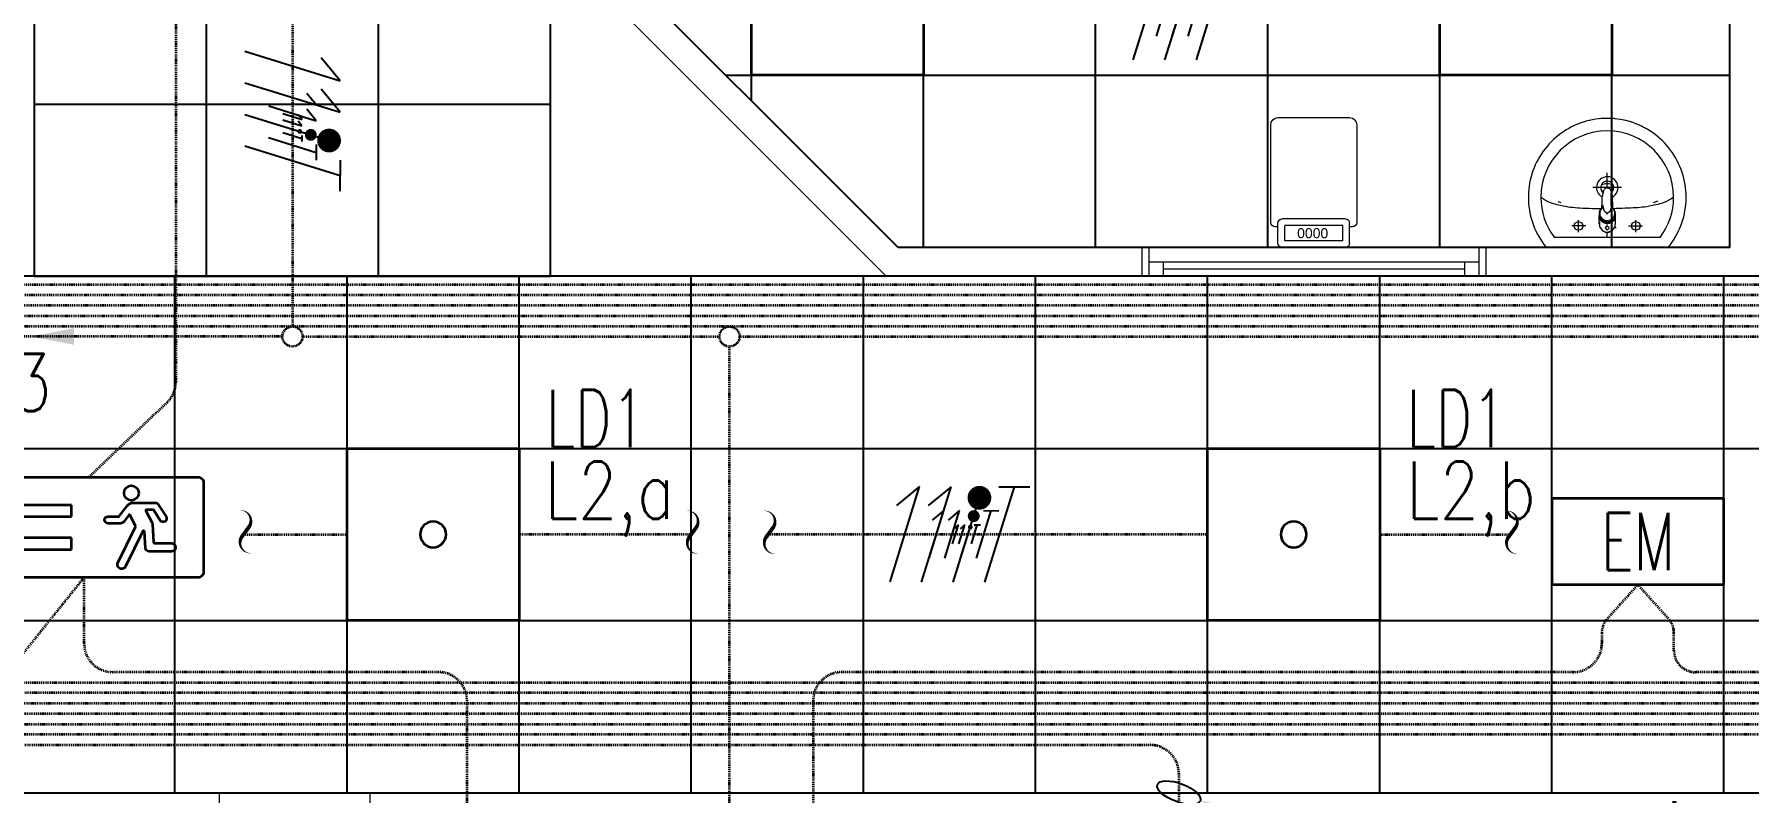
# Model space of a CAD drawing. Extents: x -12260 to 57327, y -29287 to 19916.
# Drawn here: x 13206 to 19183, y -2710 to -67 of the extents above; entities that cross this region are included whole.
import ezdxf
from ezdxf import colors
from ezdxf.entities.mleader import LeaderData, LeaderLine
from ezdxf.enums import TextEntityAlignment as Align
from ezdxf.math import Vec2, Vec3

# ---------------------------------------------------------------- set-up
doc = ezdxf.new("R2010")
doc.units = 0
doc.header["$LTSCALE"] = 0.25
doc.linetypes.add('DASHDOT', pattern=[25.4, 12.7, -6.35, 0, -6.35])
for name, color, linetype, lineweight in [('01-First Floor$0$Aluminum', 251, 'Continuous', 5), ('01-First Floor$0$LOADING', 253, 'Continuous', 5), ('01-First Floor$0$P-SANR-FIXT', 6, 'Continuous', 18), ('01-First Floor$0$P-SANR-FIXT-1', 6, 'Continuous', 13), ('01-First Floor$0$Walls', 251, 'Continuous', 5), ('E-LITE-CIRC', 6, 'Continuous', 25), ('E-LITE-CIRC-NUMB', 6, 'Continuous', 25), ('E-LITE-CLNG', 150, 'Continuous', 35), ('E-LITE-CLNG @ 100', 150, 'Continuous', 35), ('E-LITE-CLNG-CNDT', 6, 'DASHDOT', 35), ('E-LITE-CLNG-CNDT @ 100', 6, 'DASHDOT', 35), ('E-LITE-CTRL', 6, 'Continuous', 25), ('E-LITE-EXIT-CLNG @ 100', 3, 'Continuous', 35), ('E-LITE-EXIT-CTRL', 6, 'Continuous', 25), ('E-LITE-EXIT-IDEN', 6, 'Continuous', 25), ('E-LITE-IDEN', 6, 'Continuous', 25), ('E-LITE-TEXT', 6, 'Continuous', 25), ('E-POWR-WIRE', 6, 'Continuous', 25), ('E-POWR-WIRE @ 100', 6, 'Continuous', 25), ('E-POWR-WIRE @ 20', 6, 'Continuous', 25), ('E-POWR-WIRE @ 50', 6, 'Continuous', 25)]:
    doc.layers.add(name, color=color, linetype=linetype, lineweight=lineweight)
doc.layers.add('01-First Floor$0$FALSE CEILING', color=251, linetype='Continuous')
doc.layers.add('E-LIGHTING CONDUIT', color=6, linetype='Continuous')
doc.styles.add('01-First Floor$0$Standard', font='arial.ttf')
doc.styles.add('DC_Elc_Romans', font='elc_romans.shx', dxfattribs={"width": 0.7})
doc.styles.add('DC_SIMPLEX', font='SIMPLEX.shx', dxfattribs={"width": 0.7})

# ---------------------------------------------------------------- blocks, each defined once
blk = doc.blocks.new('01-First Floor$0$FP_138-161_A_00_GFL_-0_080_Einreichung_Grundrisse_100')
at = {"layer": '01-First Floor$0$P-SANR-FIXT'}
blk.add_line((-0.0044, -0.0019), (-0.0045, -0.0021), dxfattribs=at)
at = {"layer": '01-First Floor$0$P-SANR-FIXT', "flags": 128}
blk.add_lwpolyline([(-0.0057, -0.0037), (-0.0058, -0.0039), (-0.006, -0.004)], dxfattribs=at)
blk = doc.blocks.new('01-First Floor$0$FP_139-161_A_00_GFL_-0_080_Einreichung_Grundrisse_100')
at = {"layer": '01-First Floor$0$P-SANR-FIXT'}
blk.add_line((0.0045, -0.0022), (0.0044, -0.002), dxfattribs=at)
at = {"layer": '01-First Floor$0$P-SANR-FIXT', "flags": 128}
blk.add_lwpolyline([(0.006, -0.004), (0.0059, -0.0039), (0.0057, -0.0038)], dxfattribs=at)
blk = doc.blocks.new('01-First Floor$0$IS_Ceraplus_B8204_BIM_BG _1_ - B8204AA - CERAPLUS single lever basin mixer with pop-up waste-V137-161_A_00_GFL_-0_080_Einreichung_Grundrisse_100')
at = {"layer": '01-First Floor$0$P-SANR-FIXT-1'}
h = blk.add_hatch(dxfattribs=at)
h.set_pattern_fill('FP_26', color=256, style=0, pattern_type=2)
h.set_pattern_definition([(225, (0.009, 0), (0.010607, -0.010607), []), (315, (0.009, 0), (0.010607, 0.010607), [])])
h.paths.add_polyline_path([(0.0056, -0.002), (0.0058, -0.0024), (0.0058, -0.0021)])
h.paths.add_polyline_path([(0.007, -0.0039), (0.0088, -0.0045), (0.0084, -0.0043)])
at = {"layer": '01-First Floor$0$LOADING'}
for p, q in [((-0.028, 0), (-0.028, -0.0281)), ((-0.0274, -0.0337), (-0.0271, -0.0392)), ((-0.0262, -0.0282), (-0.0263, -0.0287)), ((-0.0137, -0.0512), (-0.0129, -0.0517)), ((0.0124, -0.052), (0.0133, -0.0515)), ((0.0185, -0.0618), (0.019, -0.0539)), ((0.019, -0.0539), (0.0188, -0.0561)), ((0.0263, -0.0287), (0.0262, -0.0282)), ((0.0262, -0.0293), (0.0263, -0.0287)), ((0.0271, -0.0392), (0.0274, -0.0337)), ((0.028, -0.0281), (0.028, 0)), ((0.014, -0.0647), (0.0133, -0.1077))]:
    blk.add_line(p, q, dxfattribs=at)
at = {"layer": '01-First Floor$0$LOADING', "flags": 128}
for points in [[(-0.0272, -0.0069), (-0.0266, 0.009), (-0.0165, 0.0236), (0, 0.0291)], [(0.0272, -0.0069), (0.0266, 0.009), (0.0165, 0.0236), (0, 0.0291)], [(-0.0271, -0.0393), (-0.027, -0.0403), (-0.0269, -0.0414), (-0.0267, -0.0424), (-0.0265, -0.0434), (-0.0262, -0.0444), (-0.0259, -0.0454), (-0.0255, -0.0464), (-0.0252, -0.0474), (-0.0247, -0.0484), (-0.0243, -0.0493), (-0.0238, -0.0502), (-0.0232, -0.0511), (-0.0226, -0.052), (-0.022, -0.0529), (-0.0214, -0.0537), (-0.0207, -0.0545), (-0.0199, -0.0553), (-0.0192, -0.0561), (-0.0184, -0.0568), (-0.0176, -0.0575), (-0.0173, -0.0577)], [(-0.0176, -0.0568), (-0.0224, -0.0513), (-0.0254, -0.0448), (-0.0264, -0.0376), (-0.0253, -0.0305), (-0.0222, -0.024), (-0.0172, -0.0186), (-0.0109, -0.0147), (-0.0037, -0.0127), (0.0037, -0.0127), (0.0109, -0.0147), (0.0172, -0.0186), (0.0222, -0.024), (0.0253, -0.0305), (0.0264, -0.0376), (0.0254, -0.0448), (0.0224, -0.0513), (0.0176, -0.0568)], [(-0.019, -0.0539), (-0.0185, -0.0615), (-0.0185, -0.0618)], [(-0.0162, -0.0579), (-0.0156, -0.058), (-0.0151, -0.0581), (-0.0146, -0.0583), (-0.0142, -0.0586), (-0.0139, -0.0588), (-0.0138, -0.0591)], [(-0.0138, -0.0591), (-0.0139, -0.0612), (-0.014, -0.0633)], [(0.0138, -0.0591), (0.0139, -0.0588), (0.0142, -0.0586), (0.0146, -0.0583), (0.0151, -0.0581), (0.0156, -0.058), (0.0162, -0.0579)], [(0.014, -0.0633), (0.0139, -0.0612), (0.0138, -0.0591)], [(0.0171, -0.0578), (0.0174, -0.0575), (0.0176, -0.0568)], [(0.0173, -0.0577), (0.0181, -0.057), (0.0189, -0.0563), (0.0197, -0.0556), (0.0204, -0.0548), (0.0211, -0.054), (0.0218, -0.0532), (0.0224, -0.0523), (0.023, -0.0514), (0.0236, -0.0505), (0.0241, -0.0496), (0.0246, -0.0487), (0.025, -0.0477), (0.0254, -0.0467), (0.0258, -0.0458), (0.0261, -0.0448), (0.0264, -0.0437), (0.0266, -0.0427), (0.0268, -0.0417), (0.027, -0.0407), (0.0271, -0.0396), (0.0271, -0.0393)], [(-0.0181, -0.0728), (-0.0177, -0.083), (-0.0172, -0.0938)], [(-0.0129, -0.1142), (-0.0124, -0.1161), (-0.0118, -0.1179), (-0.0109, -0.1197), (-0.0098, -0.1214), (-0.0084, -0.123), (-0.0067, -0.1244), (-0.0047, -0.1255), (-0.0025, -0.1263), (0, -0.1266)], [(0, -0.1266), (0.0025, -0.1263), (0.0047, -0.1255), (0.0067, -0.1244), (0.0084, -0.123), (0.0098, -0.1214), (0.0109, -0.1197), (0.0118, -0.1179), (0.0124, -0.1161), (0.0129, -0.1142)], [(0.0172, -0.0938), (0.0177, -0.083), (0.0181, -0.0728)], [(0.0184, -0.0651), (0.0184, -0.0652), (0.0184, -0.0652), (0.0184, -0.0652), (0.0184, -0.0654), (0.0184, -0.0655)]]:
    blk.add_lwpolyline(points, dxfattribs=at)
at = {"layer": '01-First Floor$0$LOADING'}
for centre, radius, start, end in [((0, 0.0135), 0.00603, 0, 180), ((0, 0.0135), 0.00603, 180, 0), ((-0.009, 0), 0.005, 300, 315), ((0.009, 0), 0.005, 225, 240)]:
    blk.add_arc(centre, radius, start, end, dxfattribs=at)
for centre, major_axis, start_param, end_param in [((0, -0.0281), (-0.028, 0), 4.712389, 6.47291), ((0, -0.0321), (0.0275, 0), 3.141823, 3.202701), ((0, -0.0321), (0.0275, 0), 3.239313, 3.439417), ((0, -0.0281), (0.028, 0), 3.371221, 3.483334), ((0, -0.0287), (0.0267, 0), 1.570796, 3.036556), ((0, -0.0287), (0.0263, 0), 2.625648, 2.791756), ((0, -0.0287), (-0.0263, 0), 4.712389, 5.759587), ((0, -0.0312), (0.0248, 0), 4.111947, 4.191073), ((0, -0.0281), (0.028, 0), 4.202431, 4.259552), ((0, -0.0287), (0.0263, 0), 4.169225, 4.2325), ((0, -0.0281), (0.028, 0), 6.093357, 7.853982), ((0, -0.0287), (0.0267, 0), 0.105099, 1.570796), ((0, -0.0287), (0.0262, 0), 0.523599, 1.570796), ((0, -0.0281), (0.028, 0), 5.172057, 5.222265), ((0, -0.0287), (0.0262, 0), 0.349919, 0.515945), ((0, -0.0287), (0.0267, 0), 6.059374, 6.108652), ((0, -0.0321), (0.0275, 0), 5.985527, 6.185455), ((0, -0.0281), (0.028, 0), 5.94107, 6.05344), ((0, -0.0321), (0.0275, 0), 6.222066, 6.282955)]:
    blk.add_ellipse(centre, major_axis=major_axis, ratio=0.961262, start_param=start_param, end_param=end_param, dxfattribs=at)
for points, knots in [([(-0.0215, -0.0162), (-0.0216, -0.0163), (-0.0219, -0.0167), (-0.0227, -0.0177), (-0.0238, -0.0192), (-0.0249, -0.0211), (-0.0258, -0.0231), (-0.0266, -0.0253), (-0.0273, -0.0282), (-0.0275, -0.0305), (-0.0275, -0.0321)], [0.7859035, 0.7859035, 0.7859035, 0.7859035, 0.7916667, 0.8055556, 0.8333333, 0.8611111, 0.8888889, 0.9166667, 0.9444444, 1, 1, 1, 1]), ([(0.021, -0.0157), (0.0208, -0.0154), (0.0203, -0.0149), (0.0192, -0.0139), (0.0177, -0.0127), (0.0161, -0.0117), (0.0148, -0.0109), (0.0138, -0.0104), (0.0127, -0.0099), (0.0113, -0.0093), (0.0087, -0.0084), (0.0048, -0.0075), (0, -0.0071), (-0.0048, -0.0075), (-0.0087, -0.0084), (-0.0113, -0.0093), (-0.0127, -0.0099), (-0.0138, -0.0104), (-0.0148, -0.0109), (-0.0161, -0.0117), (-0.0177, -0.0127), (-0.0191, -0.0139), (-0.0202, -0.0149), (-0.0208, -0.0154), (-0.021, -0.0157)], [0.2222222, 0.2222222, 0.2222222, 0.2222222, 0.2361111, 0.25, 0.2777778, 0.3055556, 0.3194444, 0.3333333, 0.3472222, 0.3611111, 0.3888889, 0.4444444, 0.5, 0.5555556, 0.6111111, 0.6388889, 0.6527778, 0.6666667, 0.6805556, 0.6944444, 0.7222222, 0.75, 0.7638889, 0.7777778, 0.7777778, 0.7777778, 0.7777778]), ([(-0.0188, -0.0538), (-0.0188, -0.0547), (-0.0186, -0.0582), (-0.0185, -0.0619), (-0.0184, -0.0646)], [0.6724021, 0.6724021, 0.6724021, 0.6724021, 0.75, 1, 1, 1, 1]), ([(-0.0162, -0.0579), (-0.0162, -0.0578), (-0.0163, -0.0578), (-0.0165, -0.0577), (-0.0166, -0.0575), (-0.0167, -0.0574), (-0.0169, -0.0573), (-0.017, -0.0572), (-0.0172, -0.0571), (-0.0173, -0.057), (-0.0175, -0.0569), (-0.0176, -0.0568)], [0, 0, 0, 0, 0.1, 0.2, 0.3, 0.4, 0.5, 0.6, 0.7, 0.8, 1, 1, 1, 1]), ([(-0.0148, -0.0587), (-0.015, -0.0586), (-0.0159, -0.0583), (-0.0167, -0.058), (-0.0172, -0.0578)], [0.8, 0.8, 0.8, 0.8, 0.85, 1, 1, 1, 1]), ([(0, -0.0378), (-0.0005, -0.038), (-0.0012, -0.0384), (-0.0021, -0.0389), (-0.0028, -0.0393), (-0.0035, -0.0397), (-0.0042, -0.04), (-0.0049, -0.0405), (-0.0055, -0.0409), (-0.0061, -0.0414), (-0.0067, -0.0419), (-0.0072, -0.0424), (-0.0078, -0.0429), (-0.0083, -0.0435), (-0.0088, -0.0441), (-0.0092, -0.0446), (-0.0096, -0.0452), (-0.01, -0.0459), (-0.0103, -0.0466), (-0.0105, -0.0472), (-0.0107, -0.0477), (-0.0108, -0.0481), (-0.0109, -0.0484), (-0.0111, -0.0489), (-0.0114, -0.0497), (-0.0118, -0.0509), (-0.0122, -0.0521), (-0.0124, -0.053), (-0.0126, -0.0537), (-0.0128, -0.0544), (-0.0129, -0.0552), (-0.0131, -0.0559), (-0.0132, -0.0566), (-0.0134, -0.0572), (-0.0136, -0.0581), (-0.0137, -0.0587), (-0.0138, -0.0591)], [0, 0, 0, 0, 0.055556, 0.083333, 0.111111, 0.138889, 0.166667, 0.194444, 0.222222, 0.25, 0.277778, 0.305556, 0.333333, 0.361111, 0.388889, 0.416667, 0.444444, 0.472222, 0.5, 0.527778, 0.541667, 0.555556, 0.569444, 0.583333, 0.611111, 0.666667, 0.722222, 0.75, 0.777778, 0.805556, 0.833333, 0.861111, 0.888889, 0.916667, 0.944444, 1, 1, 1, 1]), ([(0, -0.0357), (-0.0006, -0.0357), (-0.0013, -0.0357), (-0.002, -0.0357), (-0.0022, -0.0357)], [0, 0, 0, 0, 0.1, 0.1298359, 0.1298359, 0.1298359, 0.1298359]), ([(0.0022, -0.0357), (0.002, -0.0357), (0.0013, -0.0357), (0.0006, -0.0357), (0, -0.0357)], [0.8701578, 0.8701578, 0.8701578, 0.8701578, 0.9, 1, 1, 1, 1]), ([(0.0138, -0.0591), (0.0137, -0.0587), (0.0136, -0.0581), (0.0134, -0.0572), (0.0132, -0.0566), (0.0131, -0.0559), (0.0129, -0.0552), (0.0128, -0.0544), (0.0126, -0.0537), (0.0124, -0.053), (0.0122, -0.0521), (0.0118, -0.0509), (0.0114, -0.0497), (0.0111, -0.0489), (0.0109, -0.0484), (0.0108, -0.0481), (0.0107, -0.0477), (0.0105, -0.0472), (0.0103, -0.0466), (0.01, -0.0459), (0.0096, -0.0452), (0.0092, -0.0446), (0.0088, -0.0441), (0.0083, -0.0435), (0.0078, -0.0429), (0.0072, -0.0424), (0.0067, -0.0419), (0.0061, -0.0414), (0.0055, -0.0409), (0.0049, -0.0405), (0.0042, -0.04), (0.0035, -0.0397), (0.0028, -0.0393), (0.0021, -0.0389), (0.0012, -0.0384), (0.0005, -0.038), (0, -0.0378)], [0, 0, 0, 0, 0.055556, 0.083333, 0.111111, 0.138889, 0.166667, 0.194444, 0.222222, 0.25, 0.277778, 0.333333, 0.388889, 0.416667, 0.430556, 0.444444, 0.458333, 0.472222, 0.5, 0.527778, 0.555556, 0.583333, 0.611111, 0.638889, 0.666667, 0.694444, 0.722222, 0.75, 0.777778, 0.805556, 0.833333, 0.861111, 0.888889, 0.916667, 0.944444, 1, 1, 1, 1]), ([(0.0141, -0.0613), (0.0141, -0.0611), (0.0143, -0.0608), (0.0145, -0.0604), (0.0148, -0.06), (0.0151, -0.0596), (0.0153, -0.0594), (0.0155, -0.0592), (0.0156, -0.059), (0.0158, -0.0588), (0.016, -0.0587), (0.0163, -0.0585), (0.0165, -0.0583), (0.0166, -0.0582)], [0.3333333, 0.3333333, 0.3333333, 0.3333333, 0.4166667, 0.5, 0.5833333, 0.6666667, 0.7083333, 0.75, 0.7916667, 0.8333333, 0.875, 0.9166667, 1, 1, 1, 1]), ([(0.0176, -0.0568), (0.0175, -0.0569), (0.0173, -0.057), (0.0172, -0.0571), (0.017, -0.0572), (0.0169, -0.0573), (0.0167, -0.0574), (0.0166, -0.0575), (0.0165, -0.0577), (0.0163, -0.0578), (0.0162, -0.0578), (0.0162, -0.0579)], [0, 0, 0, 0, 0.2, 0.3, 0.4, 0.5, 0.6, 0.7, 0.8, 0.9, 1, 1, 1, 1]), ([(0.0184, -0.0646), (0.0185, -0.0619), (0.0186, -0.0582), (0.0188, -0.0547), (0.0188, -0.0538)], [0, 0, 0, 0, 0.25, 0.3275586, 0.3275586, 0.3275586, 0.3275586]), ([(0.0275, -0.0321), (0.0275, -0.0305), (0.0273, -0.0282), (0.0266, -0.0253), (0.0258, -0.0231), (0.0249, -0.0211), (0.0238, -0.0192), (0.0227, -0.0177), (0.0219, -0.0167), (0.0216, -0.0163), (0.0215, -0.0162)], [0, 0, 0, 0, 0.0555556, 0.0833333, 0.1111111, 0.1388889, 0.1666667, 0.1944444, 0.2083333, 0.2142181, 0.2142181, 0.2142181, 0.2142181]), ([(-0.0131, -0.1116), (-0.0132, -0.1115), (-0.0135, -0.1109), (-0.0141, -0.1099), (-0.0147, -0.1086), (-0.0153, -0.1072), (-0.0159, -0.1053), (-0.0167, -0.1021), (-0.0171, -0.0992), (-0.0171, -0.0973)], [0.4856715, 0.4856715, 0.4856715, 0.4856715, 0.5, 0.55, 0.6, 0.65, 0.7, 0.8, 1, 1, 1, 1]), ([(-0.0132, -0.1091), (-0.0132, -0.1096), (-0.0132, -0.1103), (-0.0132, -0.1111), (-0.0132, -0.1115), (-0.0132, -0.1118), (-0.0131, -0.1122), (-0.0131, -0.1125), (-0.0131, -0.1128), (-0.0131, -0.1131), (-0.013, -0.1134), (-0.013, -0.1138), (-0.0129, -0.1141), (-0.0129, -0.1142)], [0.2, 0.2, 0.2, 0.2, 0.4, 0.5, 0.55, 0.6, 0.65, 0.7, 0.75, 0.8, 0.85, 0.9, 1, 1, 1, 1]), ([(0.0129, -0.1142), (0.0129, -0.1141), (0.013, -0.1138), (0.013, -0.1134), (0.0131, -0.1131), (0.0131, -0.1128), (0.0131, -0.1125), (0.0131, -0.1122), (0.0132, -0.1118), (0.0132, -0.1115), (0.0132, -0.1111), (0.0132, -0.1103), (0.0132, -0.1096), (0.0132, -0.1091)], [0, 0, 0, 0, 0.1, 0.15, 0.2, 0.25, 0.3, 0.35, 0.4, 0.45, 0.5, 0.6, 0.8, 0.8, 0.8, 0.8]), ([(0.0131, -0.1116), (0.0133, -0.1113), (0.0137, -0.1106), (0.0142, -0.1096), (0.0147, -0.1084), (0.0153, -0.1072), (0.0159, -0.1053), (0.0167, -0.1021), (0.0171, -0.0992), (0.0171, -0.0973)], [-0.5143371, -0.5143371, -0.5143371, -0.5143371, -0.475, -0.4375, -0.4, -0.35, -0.3, -0.2, 0, 0, 0, 0])]:
    blk.add_open_spline(points, degree=3, knots=knots, dxfattribs=at)
for points in [[(-0.0172, -0.0578), (-0.0171, -0.0578), (-0.0169, -0.058), (-0.0167, -0.0581), (-0.0166, -0.0582)], [(-0.0162, -0.0579), (-0.0162, -0.0579), (-0.0164, -0.0581), (-0.0165, -0.0582), (-0.0166, -0.0583), (-0.0166, -0.0582), (-0.0166, -0.0582)], [(-0.0166, -0.0582), (-0.0163, -0.0585), (-0.0156, -0.059), (-0.0148, -0.0599), (-0.0142, -0.0609), (-0.0139, -0.0617), (-0.0138, -0.0621)], [(0.0172, -0.0578), (0.0168, -0.0579), (0.0158, -0.0583), (0.0147, -0.0587), (0.0141, -0.059)], [(0.0166, -0.0582), (0.0166, -0.0582), (0.0166, -0.0583), (0.0165, -0.0582), (0.0164, -0.0581), (0.0162, -0.0579), (0.0162, -0.0579)], [(0.0166, -0.0582), (0.0167, -0.0582), (0.0168, -0.0581), (0.0169, -0.058), (0.0169, -0.058)], [(0.0169, -0.058), (0.017, -0.0579), (0.0171, -0.0579), (0.0171, -0.0578)], [(-0.0184, -0.0646), (-0.0183, -0.0659), (-0.0182, -0.0684), (-0.0181, -0.0709), (-0.0181, -0.0721)], [(-0.0172, -0.0938), (-0.0172, -0.0944), (-0.0172, -0.0956), (-0.0171, -0.0967), (-0.0171, -0.0973)], [(-0.014, -0.0633), (-0.014, -0.0633), (-0.014, -0.0633), (-0.014, -0.0633)], [(-0.014, -0.0646), (-0.014, -0.0644), (-0.014, -0.064), (-0.014, -0.0635), (-0.014, -0.0633)], [(0.014, -0.0633), (0.014, -0.0633), (0.014, -0.0633), (0.014, -0.0633)], [(0.014, -0.0633), (0.014, -0.0635), (0.014, -0.064), (0.014, -0.0644), (0.014, -0.0647)], [(0.0171, -0.0973), (0.0171, -0.0967), (0.0172, -0.0956), (0.0172, -0.0944), (0.0172, -0.0938)], [(0.0181, -0.0721), (0.0181, -0.0709), (0.0182, -0.0684), (0.0183, -0.0659), (0.0184, -0.0646)]]:
    blk.add_open_spline(points, degree=3, dxfattribs=at)
for name in ['01-First Floor$0$FP_138-161_A_00_GFL_-0_080_Einreichung_Grundrisse_100', '01-First Floor$0$FP_139-161_A_00_GFL_-0_080_Einreichung_Grundrisse_100']:
    blk.add_blockref(name, (0, 0), dxfattribs=at)
blk = doc.blocks.new('01-First Floor$0$_100_WB_KER_REN_55x45x18 - _100_WB_KER_REN_55x45x18-V63-161_A_00_GFL_-0_080_Einreichung_Grundrisse_100')
at = {"layer": '01-First Floor$0$LOADING'}
for p, q in [((-0.2075, 0.225), (-0.2075, 0.2227)), ((0.2074, 0.225), (-0.2074, 0.225)), ((-0.1855, 0.1899), (0.1855, 0.1899)), ((0, 0.1899), (0, 0.1724)), ((0.2075, 0.2227), (0.2075, 0.225)), ((-0.0744, 0.15), (-0.1234, 0.15)), ((-0.1, 0.172), (-0.1, 0.1303)), ((-0.0259, 0.155), (-0.0315, 0.155)), ((0, 0.1656), (0, 0.1628)), ((0, 0.1509), (0, 0.1454)), ((0, 0.1422), (0, 0.1399)), ((0.026, 0.155), (0.0248, 0.155)), ((0.0744, 0.15), (0.1234, 0.15)), ((0.1, 0.172), (0.1, 0.1303)), ((-0.1763, 0.0637), (-0.1598, 0.0692)), ((0.1605, 0.0691), (0.1707, 0.0656)), ((-0.05, 0.0161), (0.05, 0.0161)), ((0, 0.0168), (0, -0.0348))]:
    blk.add_line(p, q, dxfattribs=at)
at = {"layer": '01-First Floor$0$LOADING', "flags": 128}
for points in [[(-0.2121, 0.225), (-0.219, 0.2164), (-0.2254, 0.2075), (-0.2316, 0.1983), (-0.2373, 0.189), (-0.2427, 0.1794), (-0.2476, 0.1696), (-0.2522, 0.1596), (-0.2564, 0.1494), (-0.2602, 0.1391), (-0.2635, 0.1286), (-0.2665, 0.118), (-0.269, 0.1073), (-0.271, 0.0965), (-0.2727, 0.0856), (-0.2739, 0.0747), (-0.2747, 0.0637), (-0.275, 0.0527), (-0.275, 0.05)], [(0.275, 0.05), (0.2748, 0.061), (0.2741, 0.072), (0.273, 0.0829), (0.2715, 0.0938), (0.2695, 0.1046), (0.2671, 0.1154), (0.2643, 0.126), (0.261, 0.1365), (0.2574, 0.1469), (0.2533, 0.1571), (0.2488, 0.1671), (0.2439, 0.177), (0.2387, 0.1866), (0.233, 0.1961), (0.227, 0.2053), (0.2206, 0.2142), (0.2138, 0.2229), (0.2121, 0.225)], [(-0.275, 0.05), (-0.2748, 0.039), (-0.2741, 0.028), (-0.273, 0.0171), (-0.2715, 0.0062), (-0.2695, -0.0046), (-0.2671, -0.0154), (-0.2643, -0.026), (-0.261, -0.0365), (-0.2574, -0.0469), (-0.2533, -0.0571), (-0.2488, -0.0671), (-0.2439, -0.077), (-0.2387, -0.0866), (-0.233, -0.0961), (-0.227, -0.1053), (-0.2206, -0.1142), (-0.2138, -0.1229), (-0.2067, -0.1313), (-0.1993, -0.1395), (-0.1916, -0.1473), (-0.1836, -0.1548), (-0.1752, -0.162), (-0.1666, -0.1688), (-0.1577, -0.1753), (-0.1486, -0.1814), (-0.1392, -0.1872), (-0.1296, -0.1925), (-0.1198, -0.1975), (-0.1098, -0.2021), (-0.0996, -0.2063), (-0.0893, -0.2101), (-0.0788, -0.2135), (-0.0682, -0.2164), (-0.0575, -0.2189), (-0.0467, -0.221), (-0.0359, -0.2227), (-0.0249, -0.2239), (-0.014, -0.2246), (-0.003, -0.225), (0.008, -0.2249), (0.019, -0.2243), (0.03, -0.2234), (0.0409, -0.2219), (0.0517, -0.2201), (0.0625, -0.2178), (0.0731, -0.2151), (0.0837, -0.212), (0.0941, -0.2084), (0.1043, -0.2044), (0.1144, -0.2001), (0.1243, -0.1953), (0.1341, -0.1901), (0.1436, -0.1846), (0.1528, -0.1786), (0.1618, -0.1723), (0.1706, -0.1657), (0.1791, -0.1587), (0.1873, -0.1514), (0.1952, -0.1437), (0.2028, -0.1358), (0.21, -0.1275), (0.217, -0.119), (0.2236, -0.1101), (0.2298, -0.1011), (0.2356, -0.0918), (0.2411, -0.0822), (0.2462, -0.0725), (0.2509, -0.0625), (0.2552, -0.0524), (0.2591, -0.0421), (0.2626, -0.0317), (0.2656, -0.0211), (0.2683, -0.0104), (0.2705, 0.0003), (0.2722, 0.0112), (0.2736, 0.0221), (0.2745, 0.0331), (0.2749, 0.0441), (0.275, 0.05)]]:
    blk.add_lwpolyline(points, dxfattribs=at)
at = {"layer": '01-First Floor$0$LOADING'}
for centre in [(-0.1, 0.15), (0.1, 0.15)]:
    blk.add_circle(centre, 0.015, dxfattribs=at)
for centre, radius, start, end in [((0, 0.05), 0.275, 145.93243, 150.3591), ((0, 0.05), 0.2315, 142.82093, 180), ((0, 0.05), 0.275, 140.4788, 141.23806), ((0, 0.05), 0.2315, 0, 37.17907), ((0, 0.05), 0.275, 38.76194, 39.5212), ((0, 0.05), 0.275, 29.6409, 34.06757), ((0, 0.155), 0.0175, 54.08995, 125.91005), ((0, 0.155), 0.0175, 251.94632, 258.23461), ((0, 0.155), 0.0175, 68.869, 83.8798), ((0, 0.05), 0.275, 180, 183.62252), ((0, 0.05), 0.2315, 180, 0), ((0, 0.0161), 0.0375, 117.13046, 0), ((0, 0.0161), 0.0225, 129.50249, 0), ((0, 0.0161), 0.0225, 180, 193.3417), ((0, 0.0161), 0.0225, 197.04659, 201.50796), ((0, 0.0161), 0.0225, 156.72498, 162.01336), ((0, 0.05), 0.047, 243.44331, 296.55669), ((0, 0.0161), 0.0225, 138.08082, 143.39393), ((0, 0.0161), 0.0225, 0, 51.42857), ((0, 0.0161), 0.0225, 36.61605, 41.92646), ((0, 0.0161), 0.0375, 0, 61.41458), ((0, 0.0161), 0.0225, 17.98869, 23.27602), ((0, 0.0161), 0.0225, 338.49204, 342.95341), ((0, 0.0161), 0.0225, 346.6583, 0), ((0, 0.05), 0.275, 307.66888, 312), ((0, 0.05), 0.275, 240, 245.65889), ((0, 0.05), 0.275, 252, 257.5535), ((0, 0.05), 0.275, 264, 276), ((0, 0.05), 0.275, 282.92407, 288)]:
    blk.add_arc(centre, radius, start, end, dxfattribs=at)
for points, knots in [([(-0.2074, 0.225), (-0.2078, 0.225), (-0.2086, 0.225), (-0.2095, 0.225), (-0.2102, 0.225), (-0.2106, 0.225), (-0.2109, 0.225), (-0.2111, 0.225), (-0.2114, 0.225), (-0.2116, 0.225), (-0.2118, 0.225), (-0.2119, 0.225), (-0.2119, 0.225)], [-1, -1, -1, -1, -0.8333333, -0.6666667, -0.5833333, -0.5, -0.4583333, -0.4166667, -0.3333333, -0.2916667, -0.25, -0.1666667, -0.1666667, -0.1666667, -0.1666667]), ([(0.2119, 0.225), (0.2119, 0.225), (0.2118, 0.225), (0.2116, 0.225), (0.2114, 0.225), (0.2111, 0.225), (0.2109, 0.225), (0.2106, 0.225), (0.2102, 0.225), (0.2095, 0.225), (0.2086, 0.225), (0.2078, 0.225), (0.2074, 0.225)], [-0.8333333, -0.8333333, -0.8333333, -0.8333333, -0.75, -0.7083333, -0.6666667, -0.5833333, -0.5416667, -0.5, -0.4166667, -0.3333333, -0.1666667, 0, 0, 0, 0]), ([(-0.0037, 0.1721), (-0.0046, 0.1719), (-0.0064, 0.1714), (-0.0081, 0.1705), (-0.009, 0.17)], [0.5653198, 0.5653198, 0.5653198, 0.5653198, 0.6111111, 0.6666667, 0.6666667, 0.6666667, 0.6666667]), ([(0.009, 0.17), (0.0086, 0.1703), (0.0077, 0.1708), (0.0059, 0.1715), (0.0046, 0.1719), (0.0037, 0.1721)], [0.3333333, 0.3333333, 0.3333333, 0.3333333, 0.3611111, 0.3888889, 0.4346482, 0.4346482, 0.4346482, 0.4346482]), ([(-0.2294, 0.0509), (-0.2103, 0.066), (-0.1431, 0.0839), (-0.1084, 0.0863), (-0.0496, 0.0893), (-0.0206, 0.0899)], [0.0392191, 0.0392191, 0.0392191, 0.0392191, 0.1715289, 0.4228457, 0.6475389, 0.6475389, 0.6475389, 0.6475389]), ([(0.0209, 0.0903), (0.0512, 0.0901), (0.1113, 0.0879), (0.1514, 0.0828), (0.2115, 0.0665), (0.2292, 0.052)], [0.7533082, 0.7533082, 0.7533082, 0.7533082, 0.9865548, 1.235629, 1.3638988, 1.3638988, 1.3638988, 1.3638988]), ([(-0.0141, 0.0337), (-0.0162, 0.0319), (-0.0207, 0.0267), (-0.0225, 0.02), (-0.0225, 0.0161)], [0.7144203, 0.7144203, 0.7144203, 0.7144203, 0.8333333, 1, 1, 1, 1]), ([(0.0225, 0.0161), (0.0225, 0.0187), (0.0216, 0.0239), (0.0182, 0.0298), (0.0152, 0.0327), (0.0141, 0.0337)], [0, 0, 0, 0, 0.1111111, 0.2222222, 0.285568, 0.285568, 0.285568, 0.285568])]:
    blk.add_open_spline(points, degree=3, knots=knots, dxfattribs=at)
for points in [[(-0.2075, 0.2227), (-0.2075, 0.2231), (-0.2075, 0.2235), (-0.2075, 0.2239)], [(-0.1852, 0.1899), (-0.1853, 0.1899), (-0.1854, 0.1899), (-0.1855, 0.1899)], [(0.1855, 0.1899), (0.1854, 0.1899), (0.1853, 0.1899), (0.1852, 0.1899)], [(0.2075, 0.2239), (0.2075, 0.2235), (0.2075, 0.2231), (0.2075, 0.2227)], [(-0.0009, 0.1725), (-0.0013, 0.1725), (-0.0018, 0.1724), (-0.0022, 0.1724)], [(0.0022, 0.1724), (0.0018, 0.1724), (0.0013, 0.1725), (0.0009, 0.1725)], [(-0.0225, 0.0161), (-0.0225, 0.0147), (-0.0222, 0.012), (-0.0215, 0.0093), (-0.021, 0.008)], [(0.021, 0.008), (0.0215, 0.0093), (0.0222, 0.012), (0.0225, 0.0147), (0.0225, 0.0161)]]:
    blk.add_open_spline(points, degree=3, dxfattribs=at)
at = {"layer": '01-First Floor$0$LOADING', "xscale": -1, "rotation": 5.088887490341627e-12}
blk.add_blockref('01-First Floor$0$IS_Ceraplus_B8204_BIM_BG _1_ - B8204AA - CERAPLUS single lever basin mixer with pop-up waste-V137-161_A_00_GFL_-0_080_Einreichung_Grundrisse_100', (0, 0.1434), dxfattribs=at)
blk = doc.blocks.new('01-First Floor$0$HF13461A-P')
at = {"layer": '01-First Floor$0$LOADING'}
for p, q in [((0.0229, 0.4353), (0.0229, 0.3653)), ((0.2579, 0.4503), (0.0379, 0.4503)), ((0.2493, 0.4266), (0.0466, 0.4266)), ((0.0466, 0.4266), (0.0466, 0.3739)), ((0.2493, 0.4266), (0.2493, 0.3739)), ((0.2729, 0.4353), (0.2729, 0.3653)), ((-0.0021, 0.3628), (-0.0021, 0.0228)), ((0.0229, 0.3778), (0.0129, 0.3778)), ((0.2493, 0.3739), (0.0466, 0.3739)), ((0.2829, 0.3778), (0.2729, 0.3778)), ((0.2979, 0.0228), (0.2979, 0.3628)), ((0.2579, 0.3503), (0.0379, 0.3503)), ((0.0229, -0.0022), (0.2729, -0.0022))]:
    blk.add_line(p, q, dxfattribs=at)
for centre, radius, start, end in [((0.0379, 0.4353), 0.015, 90, 180), ((0.2579, 0.4353), 0.015, 0, 90), ((0.0129, 0.3628), 0.015, 90, 180), ((0.0379, 0.3653), 0.015, 180, 270), ((0.2579, 0.3653), 0.015, 270, 0), ((0.2829, 0.3628), 0.015, 0, 90), ((0.0229, 0.0228), 0.025, 180, 270), ((0.2729, 0.0228), 0.025, 270, 0)]:
    blk.add_arc(centre, radius, start, end, dxfattribs=at)
at = {"layer": '01-First Floor$0$LOADING', "style": '01-First Floor$0$Standard'}
blk.add_text('0000', height=0.03477, dxfattribs=at).set_placement((0.0901, 0.3829))
blk = doc.blocks.new('01-First Floor$0$A$C37be4daf')
at = {"layer": '01-First Floor$0$Aluminum'}
for p, q in [((1416, 598.2), (216, 598.2)), ((241, 498.2), (241, 598.2)), ((291, 548.2), (291, 598.2)), ((1341, 548.2), (1341, 598.2)), ((1391, 498.2), (1391, 598.2)), ((1391, 548.2), (241, 548.2)), ((291, 573.2), (1341, 573.2)), ((1416, 498.2), (216, 498.2))]:
    blk.add_line(p, q, dxfattribs=at)
at = {"layer": '01-First Floor$0$Walls'}
for p, q in [((216, 498.2), (216, 598.2)), ((1416, 498.2), (1416, 598.2))]:
    blk.add_line(p, q, dxfattribs=at)
blk = doc.blocks.new('01-First Floor')
at = {"layer": '01-First Floor$0$Aluminum'}
for p, q in [((12675.9, -2710), (13875.9, -2710)), ((13850.9, -2710), (13850.9, -2810))]:
    blk.add_line(p, q, dxfattribs=at)
at = {"layer": '01-First Floor$0$FALSE CEILING', "linetype": 'Continuous'}
for p, q in [((13806, -910), (13806, 8610)), ((14406, -910), (14406, 8610)), ((15706, -298.6), (15706, 3190)), ((16306, -810), (16306, 3190)), ((16906, -810), (16906, 3190)), ((17506, -810), (17506, 3190)), ((18106, -810), (18106, 3190)), ((18706, -810), (18706, 3190)), ((15617.4, -210), (19115.6, -210)), ((13206, -310), (15006, -310)), ((13696.4, -2710), (13696.4, -910)), ((14296.4, -2710), (14296.4, -910)), ((14896.4, -2710), (14896.4, -910)), ((15496.4, -2710), (15496.4, -910)), ((16096.4, -2710), (16096.4, -910)), ((16696.4, -2710), (16696.4, -910)), ((17296.4, -2710), (17296.4, -910)), ((17896.4, -2710), (17896.4, -910)), ((18496.4, -2710), (18496.4, -910)), ((19096.4, -2710), (19096.4, -910)), ((8296.4, -1510), (48976, -1510)), ((8296.4, -2110), (48976, -2110))]:
    blk.add_line(p, q, dxfattribs=at)
at = {"layer": '01-First Floor$0$FALSE CEILING'}
blk.add_lwpolyline([(13206, -910), (15006, -910), (15006, 8610), (13206, 8610)], close=True, dxfattribs=at)
for points in [[(16217.4, -810), (15106, 301.4), (15106, 3190), (19115.6, 3190), (19115.6, -810), (16217.4, -810)], [(48976, -910), (8296.4, -910), (8296.4, -2710), (48976, -2710), (48976, -910)]]:
    blk.add_lwpolyline(points, dxfattribs=at)
at = {"layer": '01-First Floor$0$Walls'}
for p, q in [((19115.6, -810), (19115.6, 3190)), ((15106, 301.4), (16217.4, -810)), ((15006, 260), (16176, -910)), ((19115.6, -810), (16217.4, -810)), ((23315.6, -910), (16176, -910)), ((5386, -2710), (14376, -2710)), ((13875.9, -2710), (14375.9, -2710)), ((13875.9, -2710), (14275.9, -2710)), ((14376, -2710), (14376, -6080))]:
    blk.add_line(p, q, dxfattribs=at)
at = {"rotation": 180}
blk.add_blockref('01-First Floor$0$A$C37be4daf', (18482.5, -311.8), dxfattribs=at)
at = {"layer": '01-First Floor$0$LOADING', "lineweight": 0, "xscale": -1000, "yscale": 1000, "zscale": 1000, "rotation": 180}
blk.add_blockref('01-First Floor$0$HF13461A-P', (17518.6, -359.7, -0.1), dxfattribs=at)
at = {"layer": '01-First Floor$0$LOADING', "xscale": 1000, "yscale": 1000, "zscale": 1000, "rotation": 180}
blk.add_blockref('01-First Floor$0$_100_WB_KER_REN_55x45x18 - _100_WB_KER_REN_55x45x18-V63-161_A_00_GFL_-0_080_Einreichung_Grundrisse_100', (18689.6, -585, -0.1), dxfattribs=at)
blk = doc.blocks.new('DC_LT-CL-Emergency')
blk.add_lwpolyline([(3, -1.5), (3, 1.5), (-3, 1.5), (-3, -1.5)], close=True)
at = {"style": 'DC_SIMPLEX', "width": 0.7}
blk.add_text('EM', height=2, rotation=360, dxfattribs=at).set_placement((0, 0), align=Align.MIDDLE_CENTER)
at = {"layer": 'E-LITE-CTRL', "style": 'DC_SIMPLEX', "width": 0.7, "flags": 8}
blk.add_attdef('CONTROL', (4.739, -1.5), '', height=2, rotation=360, dxfattribs=at)
blk = doc.blocks.new('CD-CUT')
at = {"linetype": 'Continuous'}
blk.add_lwpolyline([(-30.4, 100, 0, 1.75, 0), (-13.9, 97.3, 1.75, 17.5, -0.545095), (15.4, 21.1, 17.5, 17.5, 0), (-15.4, -21.1, 17.5, 1.75, 0.545095), (13.9, -97.3, 1.75, 0, 0), (30.4, -100, 0, 0, 0)], format="xyseb", dxfattribs=at)
blk = doc.blocks.new('*U27')
at = {"color": 9}
for p, q in [((-0.603, -0.975), (-2.447, -0.975)), ((-0.603, -1.375), (-0.603, -0.975)), ((-2.447, -1.375), (-0.603, -1.375)), ((-0.603, -2.121), (-2.447, -2.121)), ((-0.603, -2.521), (-0.603, -2.121)), ((-2.447, -2.521), (-0.603, -2.521))]:
    blk.add_line(p, q, dxfattribs=at)
blk.add_lwpolyline([(3.8, -3.5), (-3.8, -3.5, -0.414214), (-4, -3.3), (-4, -0.2, -0.414214), (-3.8, 0), (3.8, 0, -0.414214), (4, -0.2), (4, -3.3, -0.414214)], format="xyb", close=True)
for points in [[(-2.447, -0.975), (-2.447, -0.738), (-3.021, -1.175), (-2.447, -1.612), (-2.447, -1.375)], [(-2.447, -2.121), (-2.447, -1.884), (-3.021, -2.321), (-2.447, -2.758), (-2.447, -2.521)]]:
    blk.add_lwpolyline(points, dxfattribs=at)
blk.add_lwpolyline([(2.489, -1.509), (2.259, -1.15, 0.255575), (2.236, -1.137), (2.012, -1.137, 0.558794), (1.989, -1.176), (2.2, -1.596, -0.100171), (2.213, -1.642), (2.257, -2.278, 0.394397), (2.283, -2.303), (2.874, -2.303, -1), (2.874, -2.598), (2.108, -2.598, -0.394397), (1.975, -2.473), (1.936, -1.897, 0.766279), (1.885, -1.887), (1.278, -3.118, -1), (1.014, -2.988), (1.63, -1.738, 0.235619), (1.63, -1.714), (1.437, -1.332, 0.5506), (1.392, -1.327), (1.206, -1.567, -0.231482), (1.111, -1.613), (0.667, -1.613, -1), (0.667, -1.372), (1.039, -1.372, 0.231482), (1.06, -1.362), (1.345, -0.996, -0.231482), (1.547, -0.897), (2.316, -0.897, -0.255575), (2.418, -0.952), (2.691, -1.379, -1)], format="xyb", close=True, dxfattribs=at)
blk.add_circle((1.481, -0.557), 0.257, dxfattribs=at)
at = {"layer": 'E-LITE-EXIT-CTRL', "style": 'DC_SIMPLEX', "width": 0.7, "flags": 8}
blk.add_attdef('CONTROL', (4.5, -6), '', height=2, rotation=360, dxfattribs=at)
at = {"layer": 'E-LITE-EXIT-IDEN', "style": 'DC_SIMPLEX', "width": 0.7, "flags": 8}
blk.add_attdef('TYPE', (4.5, 0.5), '', height=2, rotation=360, dxfattribs=at)
blk = doc.blocks.new('*U18')
blk.add_hatch(color=256).paths.add_polyline_path([(-0.287, 0), (0, -1.5), (0.287, 0)])
blk = doc.blocks.new('DC_Arrow-ArrowEllipse')
at = {"color": 0}
blk.add_ellipse((0, 0), major_axis=(0.4, 0), ratio=0.4, dxfattribs=at)
at = {"color": 0, "ltscale": 0.5}
blk.add_solid([(-1.4, 0.167), (-0.4, 0), (-1.4, -0.167)], dxfattribs=at)
blk = doc.blocks.new('*U25')
blk.add_lwpolyline([(-300, 300), (-300, -300), (300, -300), (300, 300)], close=True)
blk.add_circle((0, 0), 45)
at = {"layer": 'E-LITE-CIRC-NUMB', "style": 'DC_SIMPLEX', "width": 0.7, "flags": 8}
blk.add_attdef('CIRCUIT', text='', height=200, rotation=0, dxfattribs=at).set_placement((-473.9, 300), align=Align.RIGHT)
at = {"layer": 'E-LITE-CTRL', "style": 'DC_SIMPLEX', "width": 0.7, "flags": 8}
blk.add_attdef('CONTROL', (1118.9, -935), '', height=200, rotation=360, dxfattribs=at)
at = {"layer": 'E-LITE-IDEN', "style": 'DC_SIMPLEX', "width": 0.7, "flags": 8}
blk.add_attdef('TYPE', (460.4, 457.6), '', height=200, rotation=360, dxfattribs=at)
blk = doc.blocks.new('*U42')
for p, q in [((-2.719, -1.655), (-1.689, 1.665)), ((-1.689, 1.665), (-2.491, 1.006)), ((-1.617, -1.658), (-0.587, 1.663)), ((-0.587, 1.663), (-1.389, 1.004)), ((-0.515, -1.66), (0.515, 1.66)), ((0.587, -1.663), (1.617, 1.658)), ((1.078, 1.659), (2.157, 1.657))]:
    blk.add_line(p, q)
at = {"const_width": 0.414}
blk.add_lwpolyline([(0.19, 1.278, 1), (0.604, 1.277, 1)], format="xyb", close=True, dxfattribs=at)
blk = doc.blocks.new('*U548')
at = {"layer": 'E-POWR-WIRE @ 100', "xscale": 100, "yscale": 100, "zscale": 100}
blk.add_blockref('*U42', (16461.2, -1810, 0), dxfattribs=at)
at = {"layer": 'E-POWR-WIRE @ 20', "xscale": 20, "yscale": 20, "zscale": 20}
blk.add_blockref('*U42', (16461.2, -1810, 0), dxfattribs=at)
at = {"layer": 'E-POWR-WIRE @ 50', "xscale": 50, "yscale": 50, "zscale": 50}
blk.add_blockref('*U42', (16461.2, -1810, 0), dxfattribs=at)
blk = doc.blocks.new('*U43')
for p, q in [((-1.655, 2.719), (1.665, 1.689)), ((1.665, 1.689), (1.006, 2.491)), ((-1.658, 1.617), (1.663, 0.587)), ((1.663, 0.587), (1.004, 1.389)), ((-1.66, 0.515), (1.66, -0.515)), ((-1.663, -0.587), (1.658, -1.617)), ((1.659, -1.078), (1.657, -2.157))]:
    blk.add_line(p, q)
at = {"const_width": 0.414}
blk.add_lwpolyline([(1.278, -0.19, 1), (1.277, -0.604, 1)], format="xyb", close=True, dxfattribs=at)
blk = doc.blocks.new('*U560')
at = {"layer": 'E-POWR-WIRE @ 100', "xscale": 100, "yscale": 100, "zscale": 100}
blk.add_blockref('*U43', (14106, -397.6), dxfattribs=at)
at = {"layer": 'E-POWR-WIRE @ 20', "xscale": 20, "yscale": 20, "zscale": 20}
blk.add_blockref('*U43', (14106, -397.6), dxfattribs=at)
at = {"layer": 'E-POWR-WIRE @ 50', "xscale": 50, "yscale": 50, "zscale": 50}
blk.add_blockref('*U43', (14106, -397.6), dxfattribs=at)
blk = doc.blocks.new('*U40')
for p, q in [((-1.617, -1.658), (-0.587, 1.663)), ((-0.587, 1.663), (-1.389, 1.004)), ((-0.515, -1.66), (0.515, 1.66)), ((0.587, -1.663), (1.617, 1.658)), ((1.078, 1.659), (2.157, 1.657))]:
    blk.add_line(p, q)
at = {"const_width": 0.414}
blk.add_lwpolyline([(0.19, 1.278, 1), (0.604, 1.277, 1)], format="xyb", close=True, dxfattribs=at)
blk = doc.blocks.new('*U795')
at = {"layer": 'E-POWR-WIRE @ 100', "xscale": 100, "yscale": 100, "zscale": 100}
blk.add_blockref('*U40', (17198.9, 9.9, -0.1), dxfattribs=at)
at = {"layer": 'E-POWR-WIRE @ 20', "xscale": 20, "yscale": 20, "zscale": 20}
blk.add_blockref('*U40', (17198.9, 9.9, -0.1), dxfattribs=at)
at = {"layer": 'E-POWR-WIRE @ 50', "xscale": 50, "yscale": 50, "zscale": 50}
blk.add_blockref('*U40', (17198.9, 9.9, -0.1), dxfattribs=at)

msp = doc.modelspace()

# ---------------------------------------------------------------- linework, layer by layer
at = {"layer": 'E-LITE-CLNG-CNDT', "color": 1}
for points in [[(13806, 4190), (13799.7, 4190, 0.414214), (13699.7, 4090), (13699.7, -1277.7, -0.204967), (13668.8, -1350.1), (13396.4, -1610)], [(13379.4, -1960), (13145.1, -2252.1, -0.227543), (13067.1, -2289.6), (7983.2, -2289.6, -0.414214), (7883.2, -2189.6), (7883.2, 2768.9)]]:
    msp.add_lwpolyline(points, format="xyb", dxfattribs=at)
at = {"layer": 'E-LITE-CLNG-CNDT', "elevation": 0}
for points in [[(7629.2, 2768.9), (7629.2, -2443.6, 0.414214), (7729.2, -2543.6), (17096.2, -2543.6, -0.414214), (17196.2, -2643.6), (17196.2, -3560)], [(23076, -3210), (23076, -2607.3, 0.414214), (22976, -2507.3), (7765.5, -2507.3, -0.414214), (7665.5, -2407.3), (7665.5, 2768.9)], [(7701.8, 2768.9), (7701.8, -2371, 0.414214), (7801.8, -2471), (26701, -2471, -0.414214), (26776, -2546), (26776, -3810)], [(32176, -3210), (32176, -2509.7, 0.414214), (32101, -2434.7), (7838.1, -2434.7, -0.414214), (7738.1, -2334.7), (7738.1, 2768.9)], [(7774.3, 2768.9), (7774.3, -2298.4, 0.414214), (7874.3, -2398.4), (35801, -2398.4, -0.414214), (35876, -2473.4), (35876, -3210)], [(41875.9, -3100.1), (41875.9, -2437.2, 0.414214), (41800.9, -2362.2), (7910.6, -2362.2, -0.414214), (7810.6, -2262.2), (7810.6, 2768.9)], [(7846.9, 2768.9), (7846.9, -2225.9, 0.414214), (7946.9, -2325.9), (45600.9, -2325.9, -0.414214), (45675.9, -2400.9), (45675.9, -3100.1)], [(7992, 2768.9), (7992, -983.9, 0.414214), (8092, -1083.9), (33816.7, -1083.9, -0.102422), (33856.4, -1092.2), (33921.3, -1120.2)], [(8028.3, 2768.9), (8028.3, -947.7, 0.414214), (8128.3, -1047.7), (42673.7, -1047.7, 0.413345), (42773.7, -947.9), (42775.9, -209.9)], [(8064.6, 2768.9), (8064.6, -911.4, 0.414214), (8164.6, -1011.4), (36175.8, -1011.4, 0.414214), (36275.8, -911.4), (36275.8, -209.9)], [(8100.9, 2768.9), (8100.9, -875.1, 0.414214), (8200.9, -975.1), (26615.6, -975.1, 0.414214), (26715.6, -875.1), (26715.6, 390)], [(8137.2, 2768.9), (8137.2, -838.8, 0.414214), (8237.2, -938.8), (22415.6, -938.8, 0.414214), (22515.6, -838.8), (22515.6, -210)]]:
    msp.add_lwpolyline(points, format="xyb", dxfattribs=at)
at = {"layer": 'E-LITE-CLNG-CNDT'}
for points in [[(14071, -1120.2), (8055.7, -1120.2, -0.414214), (7955.7, -1020.2), (7955.7, 2768.9)], [(15276, -4060), (15605.6, -3676.1, 0.179247), (15629.7, -3611), (15629.7, -1155.2)]]:
    msp.add_lwpolyline(points, format="xyb", dxfattribs=at)
for points in [[(14106, 290), (14106, -1085.2)], [(14141, -1120.2), (15594.7, -1120.2)], [(15664.7, -1120.2), (24199.7, -1120.2)], [(15496, -1810), (14896.4, -1810)], [(17296.4, -1810), (15764.3, -1810)]]:
    msp.add_lwpolyline(points, dxfattribs=at)
at = {"layer": 'E-LITE-CLNG-CNDT', "elevation": 0}
for points in [[(13935.3, -1810), (14296.4, -1810)], [(17896.4, -1810), (18344.7, -1810)]]:
    msp.add_lwpolyline(points, dxfattribs=at)
at = {"layer": 'E-LITE-CLNG-CNDT', "color": 1, "elevation": 0}
for points in [[(14976, -5535.2), (14814.6, -5535.2, -0.414214), (14714.6, -5435.2), (14714.6, -2389.6, 0.414214), (14614.6, -2289.6), (13479.4, -2289.6, -0.414214), (13379.4, -2189.6), (13379.4, -1960)], [(24796.4, -1960), (24685.8, -2083.2, 0.161846), (24670.9, -2128.1), (24670.9, -2214.6, -0.414214), (24595.9, -2289.6), (18997, -2289.6, -0.414214), (18922, -2214.6), (18922, -2153.1, 0.161846), (18907.1, -2108.2), (18796.4, -1985)], [(18796.4, -1985), (18685.8, -2108.2, 0.161846), (18670.9, -2153.1), (18670.9, -2189.6, -0.414214), (18570.9, -2289.6), (16021.2, -2289.6, 0.414214), (15921.2, -2389.6), (15921.2, -5435.2, -0.414214), (15821.2, -5535.2), (15576, -5535.2)]]:
    msp.add_lwpolyline(points, format="xyb", dxfattribs=at)
at = {"layer": 'E-LITE-CLNG-CNDT'}
for centre in [(14106, -1120.2, 0), (15629.7, -1120.2, 0)]:
    msp.add_circle(centre, 35, dxfattribs=at)

# ---------------------------------------------------------------- block references
at = {"layer": 'E-LIGHTING CONDUIT', "xscale": 0.762, "yscale": 0.762, "zscale": 0.762}
for p in [(13942.2, -1800.5, 0), (15501.3, -1802.7, 0), (15769.6, -1802.7, 0), (18357.2, -1802.7, 0)]:
    msp.add_blockref('CD-CUT', p, dxfattribs=at)
at = {"layer": 'E-LITE-CLNG'}
ref = msp.add_blockref('*U25', (16006, 90), dxfattribs=dict(at, xscale=-1))
ref.add_attrib('TYPE', 'LD1', (16399.5, 394.5), dxfattribs={"layer": 'E-LITE-IDEN', "height": 200, "rotation": 0, "style": 'DC_SIMPLEX', "width": 0.7, "flags": 8})
ref = msp.add_blockref('*U25', (18406, 90), dxfattribs=dict(at, xscale=-1))
ref.add_attrib('TYPE', 'LD1', (18799.5, 394.5), dxfattribs={"layer": 'E-LITE-IDEN', "height": 200, "rotation": 0, "style": 'DC_SIMPLEX', "width": 0.7, "flags": 8})
ref = msp.add_blockref('*U25', (14596.4, -1810), dxfattribs=dict(at, xscale=-1))
ref.add_attrib('TYPE', 'LD1', (14989.9, -1505.5), dxfattribs={"layer": 'E-LITE-IDEN', "height": 200, "rotation": 0, "style": 'DC_SIMPLEX', "width": 0.7, "flags": 8})
ref = msp.add_blockref('*U25', (17596.4, -1810), dxfattribs=dict(at, xscale=-1))
ref.add_attrib('TYPE', 'LD1', (17989.9, -1505.5), dxfattribs={"layer": 'E-LITE-IDEN', "height": 200, "rotation": 0, "style": 'DC_SIMPLEX', "width": 0.7, "flags": 8})
at = {"layer": 'E-LITE-CLNG @ 100', "xscale": 100, "yscale": 100, "zscale": 100}
msp.add_blockref('DC_LT-CL-Emergency', (18796.4, -1835, 0), dxfattribs=at)
at = {"layer": 'E-LITE-CLNG-CNDT'}
msp.add_blockref('01-First Floor', (0, 0), dxfattribs=at)
at = {"layer": 'E-LITE-CLNG-CNDT @ 100', "xscale": 100, "yscale": 100, "zscale": 100, "rotation": 269.9999999999999}
msp.add_blockref('*U18', (13344.3, -1120.2), dxfattribs=at)
at = {"layer": 'E-LITE-EXIT-CLNG @ 100', "xscale": 100, "yscale": 100, "zscale": 100}
msp.add_blockref('*U27', (13396.4, -1610, 0), dxfattribs=at)
at = {"layer": 'E-POWR-WIRE'}
for name in ['*U795', '*U560', '*U548']:
    msp.add_blockref(name, (0, 0), dxfattribs=at)

# ---------------------------------------------------------------- texts
at = {"layer": 'E-LITE-CIRC', "style": 'DC_SIMPLEX', "width": 0.8}
for s, p in [('L3', (13012.2, -1380.9, 0)), ('L2,a', (14984.9, -1755.9, 0)), ('L2,b', (17988.6, -1755.9, 0))]:
    msp.add_text(s, height=200, rotation=0.00003, dxfattribs=at).set_placement(p)

# ---------------------------------------------------------------- leaders
at = {"layer": 'E-LITE-TEXT'}
ml = msp.add_multileader_mtext('Standard', dxfattribs=at)
ml.set_content('TO LP-F1/L10', color=256, style='DC_Elc_Romans')
ml.set_leader_properties(color=45)
ml.set_arrow_properties(name='DC_Arrow-ArrowEllipse')
ml.build(insert=Vec2(0, 0))
ml.multileader.update_dxf_attribs({"dogleg_length": 2, "arrow_head_size": 200, "scale": 100})
ctx = ml.context
ctx.base_point, ctx.scale, ctx.char_height, ctx.arrow_head_size, ctx.landing_gap_size, ctx.plane_origin = Vec3(12448.6, -3100.2, 0), 100, 200, 200, 200, Vec3(4594.8, -880.3, 0)
notes = []
notes.append((ctx, [(0, (1, 1, 0), (12248.6, -3100.2, 0), (1, 0), 200, [(0, [(11168.8, -2679.9, 0)], 0, [])])]))
ctx.mtext.insert, ctx.mtext.flow_direction = Vec3(12648.6, -2966.9, 0), 5
ml = msp.add_multileader_mtext('Standard', dxfattribs=at)
ml.set_content('TO LP-F1/L11', color=256, style='DC_Elc_Romans')
ml.set_leader_properties(color=45)
ml.set_arrow_properties(name='DC_Arrow-ArrowEllipse')
ml.build(insert=Vec2(0, 0))
ml.multileader.update_dxf_attribs({"dogleg_length": 2, "arrow_head_size": 200, "scale": 100})
ctx = ml.context
ctx.base_point, ctx.scale, ctx.char_height, ctx.arrow_head_size, ctx.landing_gap_size, ctx.plane_origin = Vec3(17857.6, -2882.5), 100, 200, 200, 200, Vec3(11594.6, -854.7)
notes.append((ctx, [(0, (1, 1, 0), (17657.6, -2882.5), (1, 0), 200, [(0, [(17196.2, -2710)], 0, [])])]))
ctx.mtext.insert, ctx.mtext.flow_direction = Vec3(18057.6, -2749.2), 5
for ctx, leaders in notes:
    for number, flags, end, landing, length, lines in leaders:
        leader = LeaderData()
        leader.index, (leader.has_last_leader_line, leader.has_dogleg_vector, leader.attachment_direction) = number, flags
        leader.last_leader_point, leader.dogleg_vector, leader.dogleg_length = Vec3(end), Vec3(landing), length
        for number, points, colour, breaks in lines:
            line = LeaderLine()
            line.index, line.vertices, line.color, line.breaks = number, Vec3.list(points), colors.encode_raw_color(colour), breaks
            leader.lines.append(line)
        ctx.leaders.append(leader)

doc.saveas('drawing.dxf')
